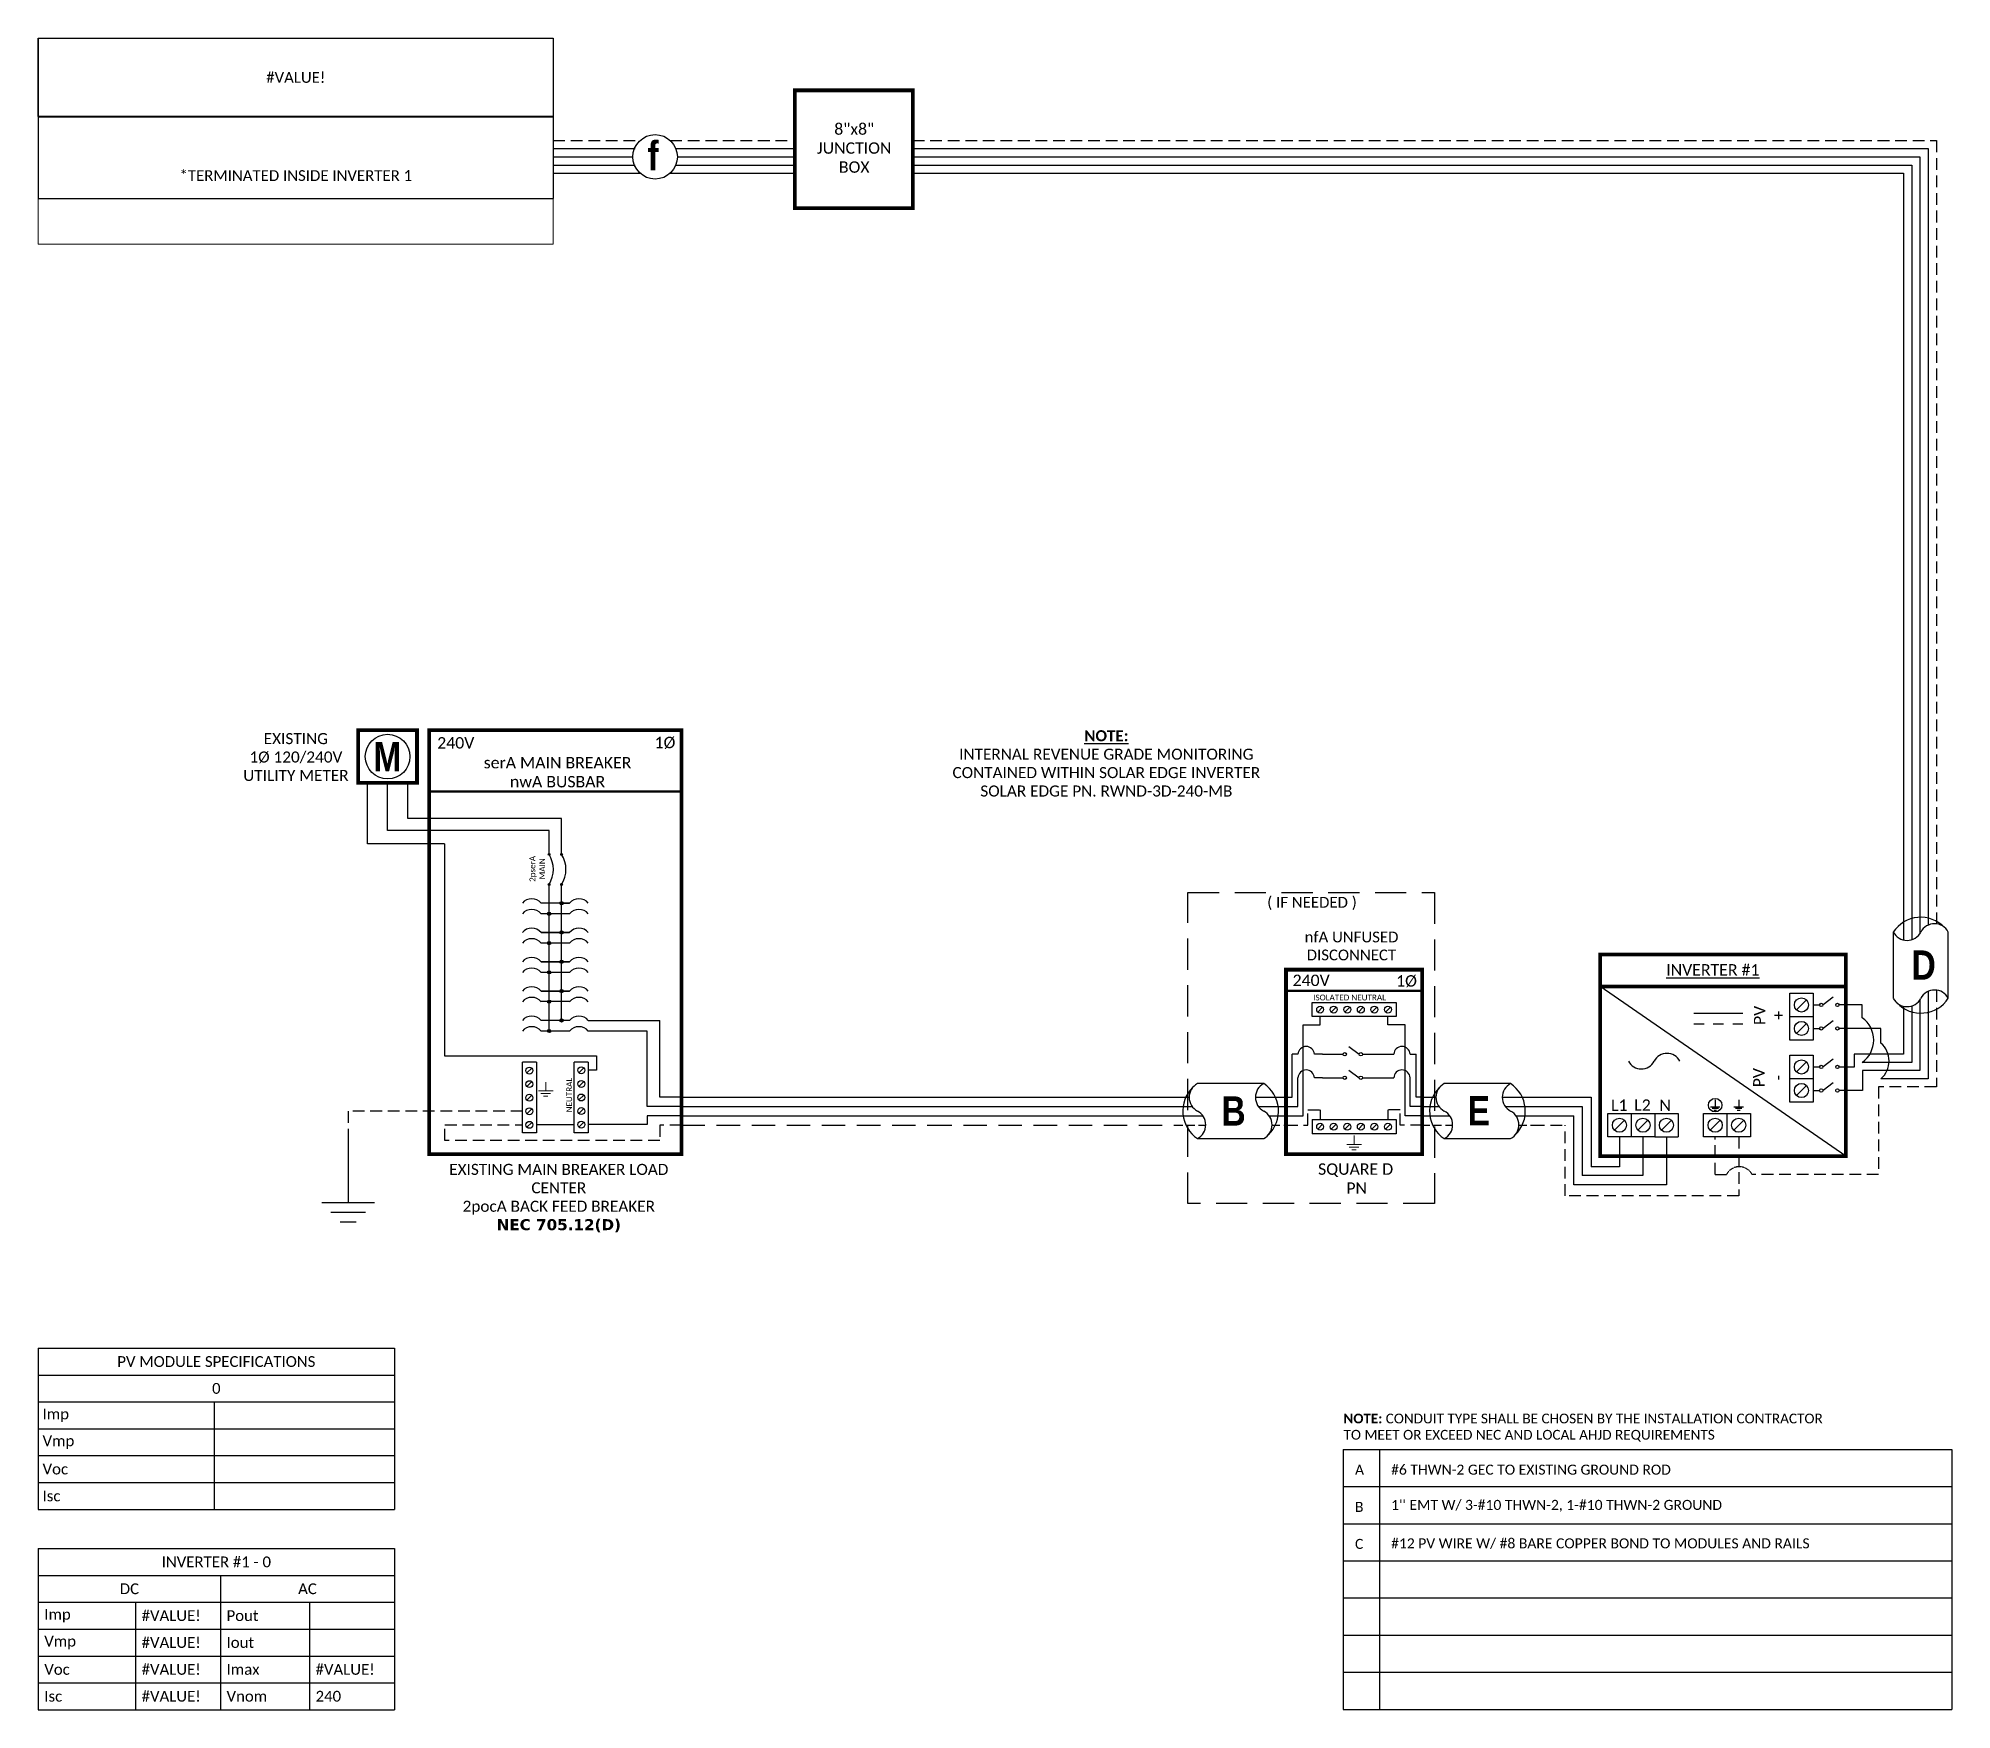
# Model space of a CAD drawing. Header units: feet. Extents: x 6324 to 6938, y 15297 to 15833.
import ezdxf

# ---------------------------------------------------------------- set-up
doc = ezdxf.new("R2010")
doc.units = ezdxf.units.FT
doc.header["$MEASUREMENT"] = 0
doc.linetypes.add('DASHED', pattern=[0.75, 0.5, -0.25])
doc.linetypes.add('HIDDEN', pattern=[0.375, 0.25, -0.125])
doc.styles.add('ONE LINE TXT', font='techb___.ttf')
doc.styles.get("Standard").update_dxf_attribs({"font": 'calibri.ttf'})

# ---------------------------------------------------------------- blocks, each defined once
blk = doc.blocks.new('*T17')
at = {"color": 0, "lineweight": -2, "transparency": 16777216}
for p, q in [((0, 0), (165.11, 0)), ((0, 0), (0, -51.42)), ((165.11, 0), (165.11, -51.42)), ((0, -25.14), (165.11, -25.14)), ((0, -51.42), (165.11, -51.42))]:
    blk.add_line(p, q, dxfattribs=at)
at = {"layer": 'Defpoints', "color": 8, "linetype": 'ByBlock', "lineweight": 0, "transparency": 16777216}
for p, q in [((0, -51.42), (0, -66.05)), ((165.11, -51.42), (165.11, -66.05)), ((0, -66.05), (165.11, -66.05))]:
    blk.add_line(p, q, dxfattribs=at)
at = {"color": 0, "linetype": 'Continuous', "transparency": 16777216, "char_height": 3.4544, "width": 155.095, "attachment_point": 5}
for s, insert in [('{\\fCalibri|b0|i0|c0;#VALUE!', (82.56, -12.57)), ('{\\fCalibri|b0|i0|c0;^J^J*TERMINATED INSIDE INVERTER 1', (82.56, -38.28))]:
    blk.add_mtext(s, dxfattribs=dict(at, insert=insert))
blk = doc.blocks.new('*U19')
at = {"color": 7, "linetype": 'Continuous'}
for p, q in [((-7.14, 13.31), (-28.39, 13.31)), ((-28.39, -4.31), (-7.14, -4.31))]:
    blk.add_line(p, q, dxfattribs=at)
at = {"color": 7}
for p, q in [((-35.53, 9), (-31.05, 9)), ((-9.81, 9), (0, 9))]:
    blk.add_line(p, q, dxfattribs=at)
at = {"color": 10}
for p, q in [((-35.53, 6), (-30.11, 6)), ((-8.87, 6), (0, 6))]:
    blk.add_line(p, q, dxfattribs=at)
at = {"color": 253}
for p, q in [((-35.53, 3), (-26.66, 3)), ((-5.41, 3), (0, 3))]:
    blk.add_line(p, q, dxfattribs=at)
at = {"color": 92, "linetype": 'HIDDEN', "ltscale": 10}
for p, q in [((-4.48, 0), (0, 0)), ((-35.53, 0), (-25.72, 0))]:
    blk.add_line(p, q, dxfattribs=at)
at = {"linetype": 'Continuous'}
for centre, start, end in [((-26.08, 8.91), 117.66392, 242.33608), ((-4.83, 8.91), 117.66392, 242.33608), ((-30.7, 0.09), 297.66392, 62.33608), ((-9.45, 0.09), 297.66392, 62.33608)]:
    blk.add_arc(centre, 4.98, start, end, dxfattribs=at)
at = {"color": 7, "linetype": 'Continuous'}
for centre, start, end in [((-12.99, 4.5), 313.97324, 56.42648), ((-22.54, 4.5), 133.97324, 236.42648)]:
    blk.add_arc(centre, 10.58, start, end, dxfattribs=at)
blk = doc.blocks.new('unfusedDisconnect')
at = {"lineweight": 50}
blk.add_line((-43.61, 43.06), (0, 43.06), dxfattribs=at)
at = {"color": 1, "linetype": 'Continuous'}
for p, q in [((-35.27, 34.78), (-35.27, 39.32)), ((-35.27, 39.32), (-8.32, 39.32)), ((-8.32, 39.32), (-8.32, 34.78)), ((-8.32, 34.78), (-35.27, 34.78)), ((-23.43, 25.18), (-20.16, 22.74)), ((-31.89, 22.73), (-25.32, 22.73)), ((-19.08, 22.73), (-11.7, 22.73)), ((-31.89, 15.2), (-25.32, 15.2)), ((-23.43, 17.65), (-20.16, 15.2)), ((-19.08, 15.2), (-11.7, 15.19)), ((-35.27, 1.76), (-8.32, 1.76)), ((-35.27, 1.76), (-35.27, -2.78)), ((-8.32, 1.76), (-8.32, -2.78)), ((-8.32, -2.78), (-35.27, -2.78))]:
    blk.add_line(p, q, dxfattribs=at)
at = {"color": 4, "linetype": 'Continuous'}
for p, q in [((-31.89, 37.83), (-33.46, 36.26)), ((-27.53, 37.83), (-29.11, 36.26)), ((-23.18, 37.83), (-24.76, 36.26)), ((-18.83, 37.83), (-20.41, 36.26)), ((-14.48, 37.83), (-16.06, 36.26)), ((-10.13, 37.83), (-11.7, 36.26)), ((-31.89, 0.28), (-33.46, -1.3)), ((-27.53, 0.28), (-29.11, -1.3)), ((-23.18, 0.28), (-24.76, -1.3)), ((-18.83, 0.28), (-20.41, -1.3)), ((-14.48, 0.28), (-16.06, -1.3)), ((-10.13, 0.28), (-11.7, -1.3))]:
    blk.add_line(p, q, dxfattribs=at)
at = {"color": 253, "linetype": 'Continuous'}
for p, q in [((-38.16, 3), (-38.16, 32.17)), ((-38.16, 32.17), (-32.67, 32.17)), ((-32.67, 32.17), (-32.67, 34.78)), ((-10.92, 32.17), (-10.92, 34.78)), ((-5.43, 32.17), (-10.92, 32.17)), ((-5.43, 3), (-5.43, 32.17)), ((-43.61, 3), (-38.16, 3)), ((0, 3), (-5.43, 3))]:
    blk.add_line(p, q, dxfattribs=at)
at = {"color": 7, "linetype": 'Continuous'}
for p, q in [((-41.66, 9), (-41.66, 22.73)), ((-39.8, 22.73), (-41.66, 22.73)), ((-31.89, 22.73), (-34.52, 22.73)), ((-11.7, 22.73), (-9.07, 22.73)), ((-3.79, 22.73), (-1.93, 22.73)), ((-1.93, 9), (-1.93, 22.73))]:
    blk.add_line(p, q, dxfattribs=at)
at = {"color": 10, "linetype": 'Continuous'}
for p, q in [((-39.8, 6), (-39.8, 15.2)), ((-31.89, 15.2), (-34.52, 15.2)), ((-11.7, 15.2), (-9.07, 15.2)), ((-3.79, 6), (-3.79, 15.2)), ((-43.61, 6), (-39.8, 6)), ((0, 6), (-3.79, 6))]:
    blk.add_line(p, q, dxfattribs=at)
at = {"color": 7}
for p, q in [((-43.61, 9), (-41.66, 9)), ((0, 9), (-1.93, 9))]:
    blk.add_line(p, q, dxfattribs=at)
at = {"color": 92, "linetype": 'HIDDEN', "ltscale": 15}
for p, q in [((-43.61, 0), (-36.58, 0)), ((-36.58, 0), (-36.58, 4.9)), ((-36.58, 4.9), (-32.67, 4.9)), ((-32.67, 4.9), (-32.67, 1.76)), ((-7.01, 4.9), (-10.92, 4.9)), ((-10.92, 4.9), (-10.92, 1.76)), ((-7.01, 0), (-7.01, 4.9)), ((0, 0), (-7.01, 0))]:
    blk.add_line(p, q, dxfattribs=at)
at = {"lineweight": 50, "const_width": 1.19}
blk.add_lwpolyline([(-43.61, -9.34), (-43.61, 49.84), (0, 49.84), (0, -9.34)], close=True, dxfattribs=at)
at = {"color": 92, "linetype": 'Continuous', "lineweight": 5, "ltscale": 0.05, "flags": 128}
for points in [[(-21.8, -3.32), (-21.8, -6.17)], [(-24.14, -6.17), (-19.45, -6.17)], [(-20.27, -7.03), (-23.32, -7.03)], [(-21.08, -7.9), (-22.51, -7.9)]]:
    blk.add_lwpolyline(points, dxfattribs=at)
at = {"color": 4, "linetype": 'Continuous'}
for centre in [(-32.67, 37.05), (-28.32, 37.05), (-23.97, 37.05), (-19.62, 37.05), (-15.27, 37.05), (-10.92, 37.05), (-32.67, -0.51), (-28.32, -0.51), (-23.97, -0.51), (-19.62, -0.51), (-15.27, -0.51), (-10.92, -0.51)]:
    blk.add_circle(centre, 1.11, dxfattribs=at)
at = {"color": 1, "linetype": 'Continuous'}
for centre in [(-24.78, 22.73), (-19.62, 22.73), (-24.78, 15.2), (-19.62, 15.2)]:
    blk.add_circle(centre, 0.541, dxfattribs=at)
at = {"color": 7, "linetype": 'Continuous'}
for centre in [(-37.16, 22.58), (-6.43, 22.58)]:
    blk.add_arc(centre, 2.64, 3.28193, 176.71807, dxfattribs=at)
at = {"color": 10, "linetype": 'Continuous'}
for centre in [(-37.16, 15.04), (-6.43, 15.04)]:
    blk.add_arc(centre, 2.64, 3.28193, 176.71807, dxfattribs=at)
at = {"color": 4, "linetype": 'Continuous'}
blk.add_text('ISOLATED NEUTRAL', height=1.8743, dxfattribs=at).set_placement((-34.91, 39.97))
at = {"color": 1}
for s, width, gutter_width, heights, insert, char_height, attachment_point in [('\\A1;\\pi17.559;nfA UNFUSED\\P\\pi18.229;DISCONNECT', 64.922, 0, [11.89], (-55.21, 62.04), 3.4544, 1), ('240V', 0.1481, 0.75, [0], (-35.55, 46.4), 3.658, 5), ('1Ø', 0.1481, 0.75, [0], (-4.98, 46.1), 3.658, 5), ('\\A1;\\pi13.903,t32.191;SQUARE D\\P\\pi22.981,t41.269;PN', 51.6906, 0.203, [45.94], (-47.25, -12.27), 3.6576, 1)]:
    blk.add_mtext_dynamic_manual_height_columns(s, width=width, gutter_width=gutter_width, heights=heights, dxfattribs=dict(at, insert=insert, char_height=char_height, attachment_point=attachment_point))
blk = doc.blocks.new('*U21')
at = {"color": 10, "linetype": 'DASHED', "ltscale": 20}
blk.add_lwpolyline([(-75.05, 74.56), (3.97, 74.56), (3.97, -25.17), (-75.05, -25.17)], close=True, dxfattribs=at)
at = {"color": 7}
for name, p in [('unfusedDisconnect', (0, 0)), ('*U19', (-43.61, 0))]:
    blk.add_blockref(name, p, dxfattribs=at)
at = {"color": 10, "insert": (-50.86, 73.16), "char_height": 3.4544, "attachment_point": 1}
blk.add_mtext_dynamic_manual_height_columns('\\A1;\\pi1.2092;( IF NEEDED )', width=30.7523, gutter_width=0, heights=[6.58], dxfattribs=at)
at = {"color": 1, "linetype": 'Continuous', "insert": (-64.3, 9.22), "char_height": 9.3833, "attachment_point": 1, "style": 'ONE LINE TXT'}
blk.add_mtext_dynamic_manual_height_columns('{\\W1;\\C256;B}', width=0.1385, gutter_width=2.13, heights=[0], dxfattribs=at)
blk = doc.blocks.new('*U23')
at = {"color": 7}
blk.add_line((-79.14, 9), (0, 9), dxfattribs=at)
at = {"color": 10}
blk.add_line((-79.14, 6), (0, 6), dxfattribs=at)
at = {"color": 253}
blk.add_line((-79.14, 3), (0, 3), dxfattribs=at)
at = {"color": 92, "linetype": 'DASHED', "ltscale": 15}
blk.add_line((-79.14, 0), (0, 0), dxfattribs=at)
blk = doc.blocks.new('*U27')
at = {"color": 7}
blk.add_line((-79.14, 9), (0, 9), dxfattribs=at)
at = {"color": 10}
blk.add_line((-79.14, 6), (0, 6), dxfattribs=at)
at = {"color": 253}
blk.add_line((-79.14, 3), (0, 3), dxfattribs=at)
at = {"color": 92, "linetype": 'DASHED', "ltscale": 15}
blk.add_line((-79.14, 0), (0, 0), dxfattribs=at)
at = {"color": 1, "insert": (-22.08, 115.96), "char_height": 3.5433, "attachment_point": 5}
blk.add_mtext_dynamic_manual_height_columns('{\\fCalibri|b1|i0|c0|p34;\\LNOTE:\\P}INTERNAL REVENUE GRADE MONITORING\\PCONTAINED WITHIN SOLAR EDGE INVERTER\\PSOLAR EDGE PN. RWND-3D-240-MB', width=99.534, gutter_width=7.17, heights=[0], dxfattribs=at)
blk = doc.blocks.new('breakerPanel')
at = {"linetype": 'Continuous'}
h = blk.add_hatch(color=1, dxfattribs=at)
h.dxf.hatch_style = 1
edge = h.paths.add_edge_path()
edge.add_arc((-42.47, 86.8), 0.291, 0, 360)
h = blk.add_hatch(color=1, dxfattribs=at)
h.dxf.hatch_style = 1
edge = h.paths.add_edge_path()
edge.add_arc((-38.44, 86.8), 0.291, 0, 360)
h = blk.add_hatch(color=1, dxfattribs=at)
h.dxf.hatch_style = 1
edge = h.paths.add_edge_path()
edge.add_arc((-42.47, 77.16), 0.291, 0, 360)
h = blk.add_hatch(color=1, dxfattribs=at)
h.dxf.hatch_style = 1
edge = h.paths.add_edge_path()
edge.add_arc((-38.44, 77.16), 0.291, 0, 360)
h = blk.add_hatch(color=1, dxfattribs=at)
h.dxf.hatch_style = 1
edge = h.paths.add_edge_path()
edge.add_arc((-42.47, 67.78), 0.528, 0, 360)
h = blk.add_hatch(color=1, dxfattribs=at)
h.dxf.hatch_style = 1
edge = h.paths.add_edge_path()
edge.add_arc((-38.44, 71.16), 0.528, 0, 360)
h = blk.add_hatch(color=1, dxfattribs=at)
h.dxf.hatch_style = 1
edge = h.paths.add_edge_path()
edge.add_arc((-38.44, 61.76), 0.528, 0, 360)
h = blk.add_hatch(color=1, dxfattribs=at)
h.dxf.hatch_style = 1
edge = h.paths.add_edge_path()
edge.add_arc((-42.47, 58.38), 0.528, 0, 360)
h = blk.add_hatch(color=1, dxfattribs=at)
h.dxf.hatch_style = 1
edge = h.paths.add_edge_path()
edge.add_arc((-42.47, 48.98), 0.528, 0, 360)
h = blk.add_hatch(color=1, dxfattribs=at)
h.dxf.hatch_style = 1
edge = h.paths.add_edge_path()
edge.add_arc((-38.44, 52.36), 0.528, 0, 360)
h = blk.add_hatch(color=1, dxfattribs=at)
h.dxf.hatch_style = 1
edge = h.paths.add_edge_path()
edge.add_arc((-38.44, 42.95), 0.528, 0, 360)
h = blk.add_hatch(color=1, dxfattribs=at)
h.dxf.hatch_style = 1
edge = h.paths.add_edge_path()
edge.add_arc((-42.47, 39.58), 0.528, 0, 360)
h = blk.add_hatch(color=1, dxfattribs=at)
h.dxf.hatch_style = 1
edge = h.paths.add_edge_path()
edge.add_arc((-42.47, 30.17), 0.528, 0, 360)
h = blk.add_hatch(color=1, dxfattribs=at)
h.dxf.hatch_style = 1
edge = h.paths.add_edge_path()
edge.add_arc((-38.44, 33.55), 0.528, 0, 360)
at = {"color": 155, "true_color": 0x647190}
blk.add_line((-80.92, 126.59), (0, 126.59), dxfattribs=at)
at = {"color": 253, "linetype": 'Continuous'}
for p, q in [((-100.73, 90.2), (-100.73, 109.7)), ((-76.04, 90.2), (-100.73, 90.2)), ((-76.04, 90.2), (-76.04, 22.16)), ((-76.04, 22.16), (-27.25, 22.16)), ((-27.25, 22.16), (-27.25, 17.57)), ((-27.25, 17.57), (-29.89, 17.57)), ((-11.01, 0.16), (-29.89, 0.16)), ((0, 3), (-11.01, 3)), ((-11.01, 3), (-11.01, 0.16))]:
    blk.add_line(p, q, dxfattribs=at)
at = {"color": 10, "linetype": 'Continuous'}
for p, q in [((-94.24, 94.51), (-94.24, 109.7)), ((-42.47, 94.51), (-94.24, 94.51)), ((-42.47, 87.09), (-42.47, 94.51)), ((-42.47, 30.17), (-42.47, 76.87)), ((-35.88, 67.78), (-45.04, 67.78)), ((-35.88, 58.38), (-45.04, 58.38)), ((-35.88, 48.98), (-45.04, 48.98)), ((-35.88, 39.58), (-45.04, 39.58)), ((-35.88, 30.17), (-45.04, 30.17)), ((-10.98, 30.17), (-29.89, 30.17)), ((-10.98, 6), (-10.98, 30.17)), ((0, 6), (-10.98, 6))]:
    blk.add_line(p, q, dxfattribs=at)
at = {"color": 7, "linetype": 'Continuous'}
for p, q in [((-87.75, 98.34), (-87.75, 109.7)), ((-38.44, 98.34), (-87.75, 98.34)), ((-38.44, 87.09), (-38.44, 98.34)), ((-38.44, 61.76), (-38.44, 76.87)), ((-35.88, 71.16), (-45.04, 71.16)), ((-38.44, 71.16), (-35.88, 71.16)), ((-45.04, 61.76), (-35.88, 61.76)), ((-35.88, 61.76), (-45.04, 61.76)), ((-38.44, 52.36), (-38.44, 61.76)), ((-45.04, 52.36), (-35.88, 52.36)), ((-35.88, 52.36), (-45.04, 52.36)), ((-38.44, 42.95), (-38.44, 52.36)), ((-45.04, 42.95), (-35.88, 42.95)), ((-35.88, 42.95), (-45.04, 42.95)), ((-38.44, 33.55), (-38.44, 42.95)), ((-35.88, 33.55), (-45.04, 33.55)), ((-6.96, 9), (-6.96, 33.55))]:
    blk.add_line(p, q, dxfattribs=at)
at = {"lineweight": 50}
blk.add_line((-80.92, 106.95), (0, 106.95), dxfattribs=at)
at = {"color": 7}
for p, q in [((-29.89, 33.55), (-6.96, 33.55)), ((0, 9), (-6.96, 9))]:
    blk.add_line(p, q, dxfattribs=at)
at = {"color": 1, "linetype": 'Continuous'}
for p, q in [((-51.03, -2.51), (-51.03, 20.23)), ((-46.49, 20.23), (-51.03, 20.23)), ((-46.49, 20.23), (-46.49, -2.51)), ((-34.43, -2.43), (-34.43, 20.16)), ((-29.89, 20.16), (-34.43, 20.16)), ((-29.89, 20.16), (-29.89, -2.43)), ((-46.49, -2.51), (-51.03, -2.51)), ((-29.89, -2.43), (-34.43, -2.43))]:
    blk.add_line(p, q, dxfattribs=at)
at = {"color": 4, "linetype": 'Continuous'}
for p, q in [((-47.97, 18.28), (-49.55, 16.71)), ((-47.97, 13.93), (-49.55, 12.36)), ((-31.37, 18.35), (-32.94, 16.78)), ((-31.37, 14), (-32.94, 12.43)), ((-47.97, 9.58), (-49.55, 8.01)), ((-31.37, 9.65), (-32.94, 8.08)), ((-47.97, 5.23), (-49.55, 3.66)), ((-47.97, 0.88), (-49.55, -0.69)), ((-31.37, 5.3), (-32.94, 3.73)), ((-31.37, 0.95), (-32.94, -0.62))]:
    blk.add_line(p, q, dxfattribs=at)
at = {"color": 92, "linetype": 'HIDDEN', "ltscale": 15}
for p, q in [((-51.03, 4.44), (-106.89, 4.44)), ((-106.89, 4.44), (-106.89, -4.87)), ((-75.84, -4.96), (-75.84, 0.09)), ((-75.84, 0.09), (-51.03, 0.09)), ((0, 0), (-6.96, 0)), ((-6.96, -4.96), (-75.84, -4.96)), ((-6.96, 0), (-6.96, -4.96))]:
    blk.add_line(p, q, dxfattribs=at)
at = {"color": 92, "linetype": 'Continuous', "ltscale": 15}
blk.add_line((-34.43, 0.09), (-46.49, 0.09), dxfattribs=at)
at = {"color": 92, "ltscale": 15}
blk.add_line((-106.89, -4.87), (-106.89, -24.84), dxfattribs=at)
at = {"lineweight": 50, "const_width": 1.19}
for points in [[(-103.67, 109.7), (-103.67, 126.59), (-84.82, 126.59), (-84.82, 109.7)], [(-80.92, -9.3), (-80.92, 126.59), (0, 126.59), (0, -9.3)]]:
    blk.add_lwpolyline(points, close=True, dxfattribs=at)
at = {"color": 92, "linetype": 'Continuous', "lineweight": 5, "ltscale": 0.05, "flags": 128}
for points in [[(-43.54, 13.81), (-43.54, 10.97)], [(-45.88, 10.97), (-41.2, 10.97)], [(-42.01, 10.1), (-45.07, 10.1)], [(-42.82, 9.23), (-44.25, 9.23)]]:
    blk.add_lwpolyline(points, dxfattribs=at)
at = {"color": 92, "linetype": 'Continuous', "ltscale": 4, "flags": 128}
for points in [[(-115.37, -24.84), (-98.41, -24.84)], [(-101.35, -27.98), (-112.43, -27.98)], [(-104.29, -31.12), (-109.49, -31.12)]]:
    blk.add_lwpolyline(points, dxfattribs=at)
at = {"linetype": 'Continuous'}
blk.add_circle((-94.24, 118.15), 7.15, dxfattribs=at)
at = {"color": 1, "linetype": 'Continuous'}
for centre, radius in [((-42.47, 86.8), 0.291), ((-38.44, 86.8), 0.291), ((-42.47, 77.16), 0.291), ((-38.44, 77.16), 0.291), ((-42.47, 67.78), 0.528), ((-38.44, 71.16), 0.528), ((-38.44, 61.76), 0.528), ((-42.47, 58.38), 0.528), ((-42.47, 48.98), 0.528), ((-38.44, 52.36), 0.528), ((-38.44, 42.95), 0.528), ((-42.47, 39.58), 0.528), ((-42.47, 30.17), 0.528), ((-38.44, 33.55), 0.528)]:
    blk.add_circle(centre, radius, dxfattribs=at)
at = {"color": 4, "linetype": 'Continuous'}
for centre in [(-48.76, 17.49), (-32.16, 17.57), (-48.76, 13.14), (-32.16, 13.21), (-48.76, 8.79), (-32.16, 8.86), (-48.76, 4.44), (-48.76, 0.09), (-32.16, 4.51), (-32.16, 0.16)]:
    blk.add_circle(centre, 1.11, dxfattribs=at)
at = {"color": 1, "linetype": 'Continuous'}
for centre, radius, start, end in [((-50.14, 81.98), 9.06, 327.87082, 32.12918), ((-46.11, 81.98), 9.06, 327.87082, 32.12918), ((-48.03, 68.62), 3.93, 40.3392, 139.6608), ((-48.03, 65.24), 3.93, 40.3392, 139.6608), ((-32.88, 68.62), 3.93, 40.3392, 139.6608), ((-32.88, 65.24), 3.93, 40.3392, 139.6608), ((-48.03, 59.21), 3.93, 40.3392, 139.6608), ((-32.88, 59.21), 3.93, 40.3392, 139.6608), ((-48.03, 55.84), 3.93, 40.3392, 139.6608), ((-32.88, 55.84), 3.93, 40.3392, 139.6608), ((-48.03, 49.81), 3.93, 40.3392, 139.6608), ((-48.03, 46.43), 3.93, 40.3392, 139.6608), ((-32.88, 49.81), 3.93, 40.3392, 139.6608), ((-32.88, 46.43), 3.93, 40.3392, 139.6608), ((-48.03, 40.41), 3.93, 40.3392, 139.6608), ((-32.88, 40.41), 3.93, 40.3392, 139.6608), ((-48.03, 37.03), 3.93, 40.3392, 139.6608), ((-32.88, 37.03), 3.93, 40.3392, 139.6608), ((-48.03, 31.01), 3.93, 40.3392, 139.6608), ((-48.03, 27.63), 3.93, 40.3392, 139.6608), ((-32.88, 31.01), 3.93, 40.3392, 139.6608), ((-32.88, 27.63), 3.93, 40.3392, 139.6608)]:
    blk.add_arc(centre, radius, start, end, dxfattribs=at)
at = {"color": 253, "linetype": 'Continuous', "style": 'ONE LINE TXT'}
blk.add_text('M', height=9.38, dxfattribs=at).set_placement((-98.8, 113.43))
at = {"color": 4, "linetype": 'Continuous'}
blk.add_text('NEUTRAL', height=1.874, rotation=90, dxfattribs=at).set_placement((-35.08, 4.08))
at = {"color": 1, "attachment_point": 5}
for s, width, gutter_width, heights, insert, char_height in [('EXISTING\\P1Ø 120/240V UTILITY METER', 37.8067, 7.17, [0], (-123.64, 118), 3.5433), ('240V', 0.1481, 0.75, [0], (-72.39, 122.54), 3.658), ('1Ø', 0.1481, 0.75, [0], (-5.31, 122.54), 3.658), ('serA MAIN BREAKER\\PnwA BUSBAR', 72.4998, 0.75, [0], (-39.75, 113.14), 3.6576), ('EXISTING MAIN BREAKER LOAD CENTER\\P2pocA BACK FEED BREAKER \\P{\\fVerdana|b1|i0|c0|p34;NEC 705.12(D)}', 79.2627, 97.94, [154.49], (-39.35, -23.38), 3.5433)]:
    blk.add_mtext_dynamic_manual_height_columns(s, width=width, gutter_width=gutter_width, heights=heights, dxfattribs=dict(at, insert=insert, char_height=char_height))
at = {"color": 4, "linetype": 'Continuous', "insert": (-46.25, 82.15), "char_height": 1.874, "attachment_point": 5, "rotation": 90}
blk.add_mtext_dynamic_manual_height_columns('2pserA\\PMAIN', width=0.1481, gutter_width=0.75, heights=[0], dxfattribs=at)
blk = doc.blocks.new('*U25')
at = {"color": 7}
blk.add_blockref('breakerPanel', (0, 0), dxfattribs=at)
blk = doc.blocks.new('*T15')
at = {"color": 0, "lineweight": -2, "transparency": 16777216}
for p, q in [((0, 0), (114.19, 0)), ((0, 0), (0, -51.7)), ((114.19, 0), (114.19, -51.7)), ((0, -8.62), (114.19, -8.62)), ((58.43, -8.62), (58.43, -51.7)), ((0, -17.23), (114.19, -17.23)), ((31.22, -17.23), (31.22, -51.7)), ((86.98, -17.23), (86.98, -51.7)), ((0, -25.85), (114.19, -25.85)), ((0, -34.47), (114.19, -34.47)), ((0, -43.08), (114.19, -43.08)), ((0, -51.7), (114.19, -51.7))]:
    blk.add_line(p, q, dxfattribs=at)
at = {"color": 0, "linetype": 'Continuous', "transparency": 16777216, "char_height": 3.4544}
for s, insert, width, attachment_point in [('{\\fCalibri|b0|i0|c0;INVERTER #1 - 0', (57.09, -4.31), 110.3293, 5), ('{\\fCalibri|b0|i0|c0;DC', (29.22, -12.93), 54.5755, 5), ('{\\fCalibri|b0|i0|c0;AC', (86.31, -12.93), 51.8976, 5), ('{\\fCalibri|b0|i0|c0;Imp', (1.93, -21.54), 27.3681, 4), ('{\\fCalibri|b0|i0|c0;#VALUE!', (33.15, -21.54), 23.3513, 4), ('{\\fCalibri|b0|i0|c0;Pout', (60.36, -21.54), 24.6902, 4), ('{\\fCalibri|b0|i0|c0;', (88.91, -21.54), 23.3513, 4), ('{\\fCalibri|b0|i0|c0;Vmp', (1.93, -30.16), 27.3681, 4), ('{\\fCalibri|b0|i0|c0;#VALUE!', (33.15, -30.16), 23.3513, 4), ('{\\fCalibri|b0|i0|c0;Iout', (60.36, -30.16), 24.6902, 4), ('{\\fCalibri|b0|i0|c0;', (88.91, -30.16), 23.3513, 4), ('{\\fCalibri|b0|i0|c0;Voc', (1.93, -38.78), 27.3681, 4), ('{\\fCalibri|b0|i0|c0;#VALUE!', (33.15, -38.78), 23.3513, 4), ('{\\fCalibri|b0|i0|c0;Imax', (60.36, -38.78), 24.6902, 4), ('{\\fCalibri|b0|i0|c0;#VALUE!', (88.91, -38.78), 23.3513, 4), ('{\\fCalibri|b0|i0|c0;Isc', (1.93, -47.39), 27.3681, 4), ('{\\fCalibri|b0|i0|c0;#VALUE!', (33.15, -47.39), 23.3513, 4), ('{\\fCalibri|b0|i0|c0;Vnom', (60.36, -47.39), 24.6902, 4), ('{\\fCalibri|b0|i0|c0;240', (88.91, -47.39), 23.3513, 4)]:
    blk.add_mtext(s, dxfattribs=dict(at, insert=insert, width=width, attachment_point=attachment_point))
blk = doc.blocks.new('*T16')
at = {"color": 0, "lineweight": -2, "transparency": 16777216}
for p, q in [((0, 0), (114.19, 0)), ((0, 0), (0, -51.69)), ((114.19, 0), (114.19, -51.69)), ((0, -8.62), (114.19, -8.62)), ((0, -17.23), (114.19, -17.23)), ((56.41, -17.23), (56.41, -51.69)), ((0, -25.85), (114.19, -25.85)), ((0, -34.46), (114.19, -34.46)), ((0, -43.08), (114.19, -43.08)), ((0, -51.69), (114.19, -51.69))]:
    blk.add_line(p, q, dxfattribs=at)
at = {"color": 0, "linetype": 'Continuous', "transparency": 16777216, "char_height": 3.4544}
for s, insert, width, attachment_point in [('{\\fCalibri|b0|i0|c0;PV MODULE SPECIFICATIONS', (57.09, -4.31), 111.433, 5), ('{\\fCalibri|b0|i0|c0;0', (57.09, -12.92), 111.433, 5), ('{\\fCalibri|b0|i0|c0;Imp', (1.38, -21.54), 53.6551, 4), ('{\\fCalibri|b0|i0|c0;', (57.78, -21.54), 55.0254, 4), ('{\\fCalibri|b0|i0|c0;Vmp', (1.38, -30.15), 53.6551, 4), ('{\\fCalibri|b0|i0|c0;', (57.78, -30.15), 55.0254, 4), ('{\\fCalibri|b0|i0|c0;Voc', (1.38, -38.77), 53.6551, 4), ('{\\fCalibri|b0|i0|c0;', (57.78, -38.77), 55.0254, 4), ('{\\fCalibri|b0|i0|c0;Isc', (1.38, -47.39), 53.6551, 4), ('{\\fCalibri|b0|i0|c0;', (57.78, -47.39), 55.0254, 4)]:
    blk.add_mtext(s, dxfattribs=dict(at, insert=insert, width=width, attachment_point=attachment_point))
blk = doc.blocks.new('*T20')
at = {"linetype": 'ByBlock', "lineweight": -2, "transparency": 16777216}
for p, q in [((0, 0), (195.1, 0)), ((0, 0), (0, -83.27)), ((11.58, 0), (11.58, -83.27)), ((195.1, 0), (195.1, -83.27)), ((0, -11.84), (195.1, -11.84)), ((0, -23.75), (195.1, -23.75)), ((0, -35.65), (195.1, -35.65)), ((0, -47.56), (195.1, -47.56)), ((0, -59.46), (195.1, -59.46)), ((0, -71.37), (195.1, -71.37)), ((0, -83.27), (195.1, -83.27))]:
    blk.add_line(p, q, dxfattribs=at)
at = {"color": 0, "linetype": 'Continuous', "transparency": 16777216, "char_height": 3.2119, "attachment_point": 7}
for s, insert, width in [('{\\fCalibri|b0|i0|c0;A', (3.78, -8.06), 4.025), ('{\\fCalibri|b0|i0|c0;#6 THWN-2 GEC TO EXISTING GROUND ROD', (15.36, -8.06), 175.9562), ('{\\fCalibri|b0|i0|c0;B', (3.78, -19.97), 4.025), ("{\\fCalibri|b0|i0|c0;1'' EMT W/ 3-#10 THWN-2, 1-#10 THWN-2 GROUND", (15.36, -19.97), 175.9562), ('{\\fCalibri|b0|i0|c0;C', (3.78, -31.87), 4.025), ('{\\fCalibri|b0|i0|c0;#12 PV WIRE W/ #8 BARE COPPER BOND TO MODULES AND RAILS', (15.36, -31.87), 175.9562), ('{\\fCalibri|b0|i0|c0;', (3.78, -43.78), 4.025), ('{\\fCalibri|b0|i0|c0;', (15.36, -43.78), 175.9562), ('{\\fCalibri|b0|i0|c0;', (3.78, -55.68), 4.025), ('{\\fCalibri|b0|i0|c0;', (15.36, -55.68), 175.9562), ('{\\fCalibri|b0|i0|c0;', (3.78, -67.59), 4.025), ('{\\fCalibri|b0|i0|c0;', (15.36, -67.59), 175.9562), ('{\\fCalibri|b0|i0|c0;', (3.78, -79.5), 4.025), ('{\\fCalibri|b0|i0|c0;', (15.36, -79.5), 175.9562)]:
    blk.add_mtext(s, dxfattribs=dict(at, insert=insert, width=width))
blk = doc.blocks.new('8x8box')
at = {"lineweight": 50, "const_width": 1.19}
blk.add_lwpolyline([(37.78, 0), (0, 0), (0, 37.78), (37.78, 37.78)], close=True, dxfattribs=at)
at = {"color": 1, "insert": (19.03, 19.26), "char_height": 3.6576, "attachment_point": 5}
blk.add_mtext_dynamic_manual_height_columns('8"x8"  JUNCTION BOX ', width=0.4767, gutter_width=7.17, heights=[0], dxfattribs=at)
blk = doc.blocks.new('string1')
at = {"color": 10, "linetype": 'Continuous'}
for p, q in [((-412.25, 269.3), (-386.03, 269.3)), ((-372.93, 269.3), (-334.78, 269.3)), ((-297, 269.3), (23.33, 269.3)), ((23.33, 269.3), (23.33, 20.94)), ((7.45, 0), (0, 0)), ((7.45, -4.11), (7.45, 0)), ((23.33, -0.31), (23.33, -18.41)), ((23.33, -18.41), (7.45, -18.41))]:
    blk.add_line(p, q, dxfattribs=at)
at = {"color": 7, "linetype": 'Continuous'}
for p, q in [((-412.25, 266.68), (-384.42, 266.68)), ((-374.73, 266.68), (-334.78, 266.68)), ((-297, 266.68), (20.71, 266.68)), ((20.71, 266.68), (20.71, 20.82)), ((20.71, -0.42), (20.71, -15.79)), ((20.71, -15.79), (4.87, -15.79)), ((4.87, -15.79), (4.87, -19.9)), ((4.87, -19.9), (0, -19.9))]:
    blk.add_line(p, q, dxfattribs=at)
at = {"color": 10, "linetype": 'Continuous'}
blk.add_arc((2.32, -11.26), 8.8, 305.65052, 54.34948, dxfattribs=at)

msp = doc.modelspace()

# ---------------------------------------------------------------- linework, layer by layer
at = {"color": 92, "linetype": 'HIDDEN', "ltscale": 15}
for p, q in [((6489.21, 15799.73), (6517.04, 15799.73)), ((6526.73, 15799.73), (6566.68, 15799.73)), ((6604.46, 15799.73), (6932.66, 15799.73)), ((6932.66, 15799.73), (6932.66, 15548.56)), ((6932.66, 15527.31), (6932.66, 15496.29)), ((6932.66, 15496.29), (6914.15, 15496.29)), ((6914.15, 15496.29), (6914.15, 15468.2)), ((6803.29, 15484.03), (6813.65, 15484.03)), ((6813.65, 15461.33), (6813.65, 15484.03)), ((6861.75, 15468.2), (6861.75, 15480.24)), ((6869.29, 15480.24), (6869.29, 15461.33)), ((6861.75, 15468.2), (6865.36, 15468.2)), ((6914.15, 15468.2), (6873.59, 15468.2)), ((6869.29, 15461.33), (6813.65, 15461.33))]:
    msp.add_line(p, q, dxfattribs=at)
at = {"color": 10, "linetype": 'Continuous'}
for p, q in [((6489.21, 15797.11), (6515.43, 15797.11)), ((6528.53, 15797.11), (6566.68, 15797.11)), ((6604.46, 15797.11), (6930.03, 15797.11)), ((6930.03, 15797.11), (6930.03, 15548.15)), ((6930.03, 15526.91), (6930.03, 15498.91)), ((6914.86, 15515.03), (6901.46, 15515.03)), ((6914.86, 15510.3), (6914.86, 15515.03)), ((6930.03, 15498.91), (6914.86, 15498.91)), ((6803.29, 15490.03), (6819.05, 15490.03)), ((6819.05, 15490.03), (6819.05, 15467.84)), ((6838.58, 15480.24), (6838.58, 15467.84)), ((6838.58, 15467.84), (6819.05, 15467.84))]:
    msp.add_line(p, q, dxfattribs=at)
at = {"color": 7, "linetype": 'Continuous'}
for p, q in [((6489.21, 15794.49), (6514.74, 15794.49)), ((6529.02, 15794.49), (6566.68, 15794.49)), ((6604.46, 15794.49), (6927.41, 15794.49)), ((6927.41, 15794.49), (6927.41, 15545.49)), ((6918.86, 15545.93), (6918.86, 15524.68)), ((6936.49, 15524.68), (6936.49, 15545.93)), ((6903.6, 15474.07), (6824.83, 15528.44)), ((6927.41, 15524.24), (6927.41, 15501.53)), ((6870.65, 15519.84), (6854.89, 15519.84)), ((6858.18, 15516.43), (6854.89, 15516.43)), ((6864.42, 15516.43), (6861.12, 15516.43)), ((6870.65, 15516.43), (6867.36, 15516.43)), ((6927.41, 15501.53), (6908.95, 15501.53)), ((6908.95, 15501.53), (6908.95, 15495.13)), ((6803.29, 15493.03), (6821.99, 15493.03)), ((6821.99, 15493.03), (6821.99, 15470.65)), ((6908.95, 15495.13), (6901.46, 15495.13)), ((6831.05, 15480.24), (6831.05, 15470.65)), ((6831.05, 15470.65), (6821.99, 15470.65))]:
    msp.add_line(p, q, dxfattribs=at)
at = {"color": 1, "linetype": 'Continuous'}
for p, q in [((6885.65, 15511.26), (6885.65, 15526.33)), ((6885.65, 15526.33), (6893.18, 15526.33)), ((6885.65, 15511.26), (6885.65, 15526.33)), ((6893.18, 15526.33), (6893.18, 15511.26)), ((6893.18, 15526.33), (6893.18, 15518.79)), ((6893.18, 15522.56), (6895.22, 15522.56)), ((6899.61, 15525.02), (6896.35, 15522.58)), ((6893.18, 15518.79), (6885.65, 15518.79)), ((6899.61, 15517.49), (6896.35, 15515.05)), ((6893.18, 15511.26), (6885.65, 15511.26)), ((6893.18, 15515.03), (6895.22, 15515.03)), ((6885.65, 15491.36), (6885.65, 15506.43)), ((6885.65, 15506.43), (6893.18, 15506.43)), ((6893.18, 15506.43), (6893.18, 15498.9)), ((6899.61, 15505.13), (6896.35, 15502.68)), ((6893.18, 15498.9), (6885.65, 15498.9)), ((6893.18, 15502.67), (6895.22, 15502.67)), ((6893.18, 15498.9), (6893.18, 15491.36)), ((6899.61, 15497.59), (6896.35, 15495.15)), ((6893.18, 15491.36), (6885.65, 15491.36)), ((6893.18, 15495.13), (6895.22, 15495.13)), ((6827.28, 15487.77), (6842.35, 15487.77)), ((6827.28, 15480.24), (6827.28, 15487.77)), ((6827.28, 15487.77), (6834.81, 15487.77)), ((6834.81, 15487.77), (6834.81, 15480.24)), ((6842.35, 15487.77), (6842.35, 15480.24)), ((6842.35, 15487.77), (6849.88, 15487.77)), ((6849.88, 15487.77), (6849.88, 15480.24)), ((6857.99, 15487.77), (6873.06, 15487.77)), ((6857.99, 15480.24), (6857.99, 15487.77)), ((6857.99, 15487.77), (6865.52, 15487.77)), ((6865.52, 15487.77), (6865.52, 15480.24)), ((6873.06, 15487.77), (6873.06, 15480.24)), ((6842.35, 15480.24), (6827.28, 15480.24)), ((6842.35, 15480.24), (6849.88, 15480.24)), ((6873.06, 15480.24), (6857.99, 15480.24))]:
    msp.add_line(p, q, dxfattribs=at)
at = {"color": 4, "linetype": 'Continuous'}
for p, q in [((6891.02, 15524.17), (6887.81, 15520.95)), ((6891.02, 15516.63), (6887.81, 15513.42)), ((6891.02, 15504.27), (6887.81, 15501.06)), ((6891.02, 15496.74), (6887.81, 15493.52)), ((6832.65, 15485.61), (6829.44, 15482.4)), ((6840.19, 15485.61), (6836.98, 15482.4)), ((6847.72, 15485.61), (6844.51, 15482.4)), ((6863.36, 15485.61), (6860.15, 15482.4)), ((6870.9, 15485.61), (6867.68, 15482.4))]:
    msp.add_line(p, q, dxfattribs=at)
at = {"color": 253, "linetype": 'Continuous'}
for p, q in [((6803.29, 15487.03), (6816.38, 15487.03)), ((6816.38, 15464.87), (6816.38, 15487.03)), ((6846.12, 15480.24), (6846.12, 15464.87)), ((6846.12, 15464.87), (6816.38, 15464.87))]:
    msp.add_line(p, q, dxfattribs=at)
at = {"linetype": 'Continuous'}
msp.add_lwpolyline([(6324.1, 15832.5), (6489.21, 15832.5), (6489.21, 15807.37), (6324.1, 15807.37)], close=True, dxfattribs=at)
at = {"color": 7, "lineweight": 50, "const_width": 1.19}
msp.add_lwpolyline([(6824.83, 15474.07), (6824.83, 15538.73), (6903.6, 15538.73), (6903.6, 15474.07)], close=True, dxfattribs=at)
at = {"lineweight": 50, "const_width": 1.19}
msp.add_lwpolyline([(6824.83, 15528.44), (6824.83, 15538.73), (6903.6, 15538.73), (6903.6, 15528.44)], close=True, dxfattribs=at)
at = {"color": 92, "linetype": 'Continuous', "flags": 128}
for points in [[(6861.76, 15492.18), (6861.75, 15489.88)], [(6869.29, 15492.18), (6869.29, 15489.88)], [(6860.22, 15489.88), (6863.29, 15489.88)], [(6862.76, 15489.31), (6860.75, 15489.31)], [(6862.22, 15488.74), (6861.28, 15488.74)], [(6867.75, 15489.88), (6870.82, 15489.88)], [(6870.29, 15489.31), (6868.28, 15489.31)], [(6869.76, 15488.74), (6868.82, 15488.74)]]:
    msp.add_lwpolyline(points, dxfattribs=at)
at = {"color": 7, "linetype": 'Continuous'}
msp.add_circle((6521.88, 15794.49), 7.14, dxfattribs=at)
at = {"color": 4, "linetype": 'Continuous'}
for centre in [(6889.41, 15522.56), (6889.41, 15515.03), (6889.41, 15502.67), (6889.41, 15495.13), (6831.05, 15484), (6838.58, 15484), (6846.12, 15484), (6861.75, 15484), (6869.29, 15484)]:
    msp.add_circle(centre, 2.27, dxfattribs=at)
at = {"color": 1, "linetype": 'Continuous'}
for centre in [(6895.76, 15522.56), (6900.92, 15522.56), (6895.76, 15515.03), (6900.92, 15515.03), (6895.76, 15502.67), (6900.92, 15502.67), (6895.76, 15495.13), (6900.92, 15495.13)]:
    msp.add_circle(centre, 0.541, dxfattribs=at)
at = {"color": 92, "linetype": 'Continuous'}
msp.add_circle((6861.75, 15490.44), 2.17, dxfattribs=at)
at = {"color": 7, "linetype": 'Continuous'}
for centre, start, end in [((6927.67, 15540.08), 43.97324, 146.42648), ((6927.67, 15530.53), 223.97324, 326.42648)]:
    msp.add_arc(centre, 10.58, start, end, dxfattribs=at)
at = {"linetype": 'Continuous'}
for centre, radius, start, end in [((6923.27, 15548.24), 4.98, 207.66392, 332.33608), ((6932.08, 15543.62), 4.98, 27.66392, 152.33608), ((6923.27, 15526.99), 4.98, 207.66392, 332.33608), ((6932.08, 15522.37), 4.98, 27.66392, 152.33608), ((6838.06, 15506.7), 4.65, 207.66392, 332.33608), ((6846.3, 15502.39), 4.65, 27.66392, 152.33608)]:
    msp.add_arc(centre, radius, start, end, dxfattribs=at)
at = {"color": 10, "linetype": 'Continuous'}
msp.add_arc((6910.09, 15504.61), 7.43, 309.93385, 50.06615, dxfattribs=at)
at = {"color": 92, "linetype": 'HIDDEN', "ltscale": 0.3}
msp.add_arc((6869.47, 15466.04), 4.65, 27.66392, 152.33608, dxfattribs=at)

# ---------------------------------------------------------------- block references
for name, p in [('*T17', (6324.1, 15832.5)), ('*T16', (6324.1, 15412.51)), ('*T20', (6742.49, 15379.98)), ('*T15', (6324.1, 15348.28))]:
    msp.add_blockref(name, p)
at = {"color": 7}
for name, p in [('8x8box', (6566.68, 15778.03)), ('*U25', (6530.34, 15484.03)), ('*U27', (6688.62, 15484.03)), ('*U21', (6767.76, 15484.03)), ('*U19', (6803.29, 15484.03)), ('*U23', (6609.48, 15484.03))]:
    msp.add_blockref(name, p, dxfattribs=at)
at = {"color": 10, "linetype": 'Continuous'}
msp.add_blockref('string1', (6901.46, 15522.56), dxfattribs=at)

# ---------------------------------------------------------------- texts
at = {"color": 1, "linetype": 'Continuous'}
msp.add_text('%%UINVERTER #1', height=3.6576, dxfattribs=at).set_placement((6846.04, 15531.99))
at = {"color": 1, "linetype": 'Continuous', "char_height": 9.3833, "attachment_point": 1, "style": 'ONE LINE TXT'}
for s, insert in [('{\\W1;\\C256;f}', (6519.42, 15799.53)), ('{\\W1;\\C256;D}', (6924.72, 15540.04)), ('{\\W1;\\C256;E}', (6782.38, 15493.33))]:
    msp.add_mtext_dynamic_manual_height_columns(s, width=0.1385, gutter_width=2.13, heights=[0], dxfattribs=dict(at, insert=insert))
at = {"color": 1, "char_height": 3.658, "attachment_point": 5, "rotation": 90}
for s, width, insert in [('PV +', 2.8378, (6879.02, 15519.2)), ('PV -', 2.8013, (6878.8, 15499.23))]:
    msp.add_mtext_dynamic_manual_height_columns(s, width=width, gutter_width=0.75, heights=[0], dxfattribs=dict(at, insert=insert))
at = {"color": 1, "attachment_point": 5}
for s, insert, char_height in [('L1', (6830.99, 15490.41), 3.658), ('L2', (6838.45, 15490.44), 3.658), ('N', (6845.7, 15490.39), 3.66)]:
    msp.add_mtext_dynamic_manual_height_columns(s, width=0.1481, gutter_width=0.75, heights=[0], dxfattribs=dict(at, insert=insert, char_height=char_height))
at = {"color": 10, "insert": (6742.59, 15391.52), "char_height": 3.10896, "attachment_point": 1}
msp.add_mtext_dynamic_manual_height_columns('\\A1;{\\fCalibri|b1|i0|c0|p34;NOTE:} {\\A0;\\H1.0052x;CONDUIT TYPE SHALL BE CHOSEN BY THE INSTALLATION CONTRACTOR\\PTO MEET OR EXCEED NEC AND LOCAL AHJD REQUIREMENTS}', width=164.3528, gutter_width=0, heights=[9.89], dxfattribs=at)

doc.saveas('drawing.dxf')
